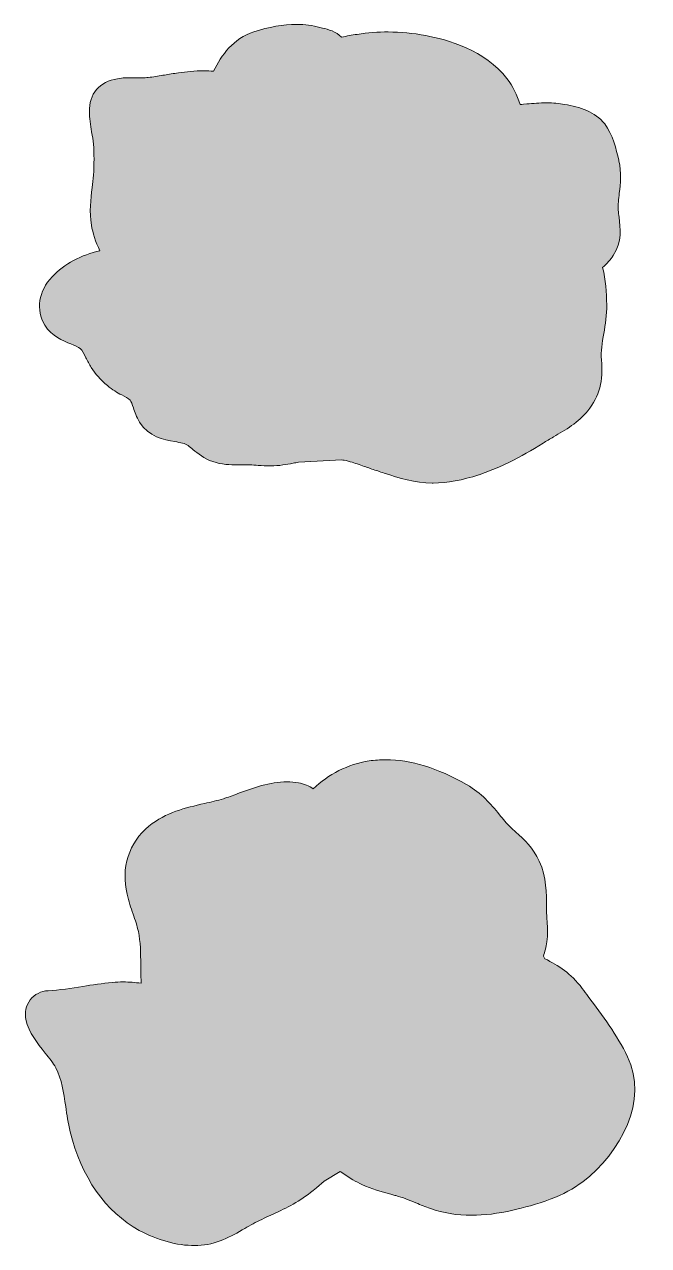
# Model space of a CAD drawing. Extents: x 28 to 2067, y -2033 to -35.
# Drawn here: x 1708 to 2059, y -1596 to -911 of the extents above; entities that cross this region are included whole.
import ezdxf

# ---------------------------------------------------------------- set-up
doc = ezdxf.new("R2010")
doc.units = 0
doc.header["$MEASUREMENT"] = 0
doc.layers.add('Layer 1', color=7, linetype='Continuous', lineweight=0)

msp = doc.modelspace()

# ---------------------------------------------------------------- hatches: boundary and pattern name
at = {"layer": 'Layer 1', "true_color": 0xfe8896, "transparency": 33554687}
h = msp.add_hatch(color=241, dxfattribs=at)
h.dxf.hatch_style = 2
edge = h.paths.add_edge_path()
edge.add_spline(control_points=[(2042.17, -1019.52), (2042.93, -1025.56), (2043.88, -1033.07), (2038.9, -1040.9), (2037.34, -1043.38), (2035.4, -1045.56), (2032.88, -1047.68), (2034.83, -1054.76), (2035.11, -1061.61), (2035.22, -1068.58), (2035.32, -1074.36), (2034.43, -1079.62), (2033.58, -1084.7), (2032.7, -1089.9), (2031.87, -1094.82), (2032.31, -1099.55), (2033.42, -1111.28), (2031.13, -1119.81), (2024.63, -1128.05), (2019.48, -1134.55), (2011.98, -1138.88), (2005.36, -1142.7), (2003.24, -1143.92), (2001.24, -1145.08), (1999.49, -1146.19), (1993.24, -1150.22), (1986.9, -1153.83), (1980.66, -1156.9), (1980.66, -1156.9), (1974.74, -1159.66), (1974.74, -1159.66), (1974.74, -1159.66), (1963.63, -1163.92), (1963.63, -1163.92), (1963.63, -1163.92), (1963.55, -1163.95), (1963.55, -1163.95), (1954.41, -1166.96), (1945.82, -1168.54), (1937.94, -1168.64), (1937.94, -1168.64), (1937.33, -1168.64), (1937.33, -1168.64), (1927.53, -1168.64), (1918.81, -1165.79), (1910.38, -1163.03), (1909.13, -1162.61), (1907.93, -1162.22), (1906.72, -1161.83), (1904.45, -1161.1), (1902.24, -1160.33), (1900.1, -1159.56), (1897.54, -1158.65), (1894.93, -1157.71), (1892.45, -1156.96), (1890.86, -1156.48), (1889.31, -1156.08), (1887.84, -1155.79), (1887.45, -1155.7), (1887, -1155.62), (1886.52, -1155.55), (1886.52, -1155.55), (1862.32, -1156.93), (1862.32, -1156.93), (1861.31, -1157.1), (1860.29, -1157.29), (1859.27, -1157.46), (1857.33, -1157.81), (1855.39, -1158.15), (1853.41, -1158.46), (1851.25, -1158.8), (1849.03, -1158.94), (1846.58, -1158.94), (1844.18, -1158.94), (1841.92, -1158.81), (1839.73, -1158.66), (1838.09, -1158.57), (1836.39, -1158.45), (1834.79, -1158.42), (1834.28, -1158.41), (1833.76, -1158.4), (1833.25, -1158.4), (1832.45, -1158.4), (1831.66, -1158.41), (1830.86, -1158.42), (1830.86, -1158.42), (1830.63, -1158.42), (1830.63, -1158.42), (1829.85, -1158.43), (1829.07, -1158.44), (1828.29, -1158.44), (1823.88, -1158.44), (1819.11, -1158.21), (1814.15, -1156.53), (1809.3, -1154.92), (1805.85, -1152.05), (1803.08, -1149.72), (1802.12, -1148.93), (1801.23, -1148.18), (1800.31, -1147.52), (1798.78, -1146.4), (1795.92, -1145.89), (1792.89, -1145.34), (1786.73, -1144.24), (1778.29, -1142.74), (1773.05, -1134.36), (1771.31, -1131.59), (1770.38, -1128.73), (1769.63, -1126.43), (1769.01, -1124.55), (1768.42, -1122.76), (1767.75, -1122.14), (1766.67, -1121.15), (1764.92, -1120.19), (1763.07, -1119.18), (1760.57, -1117.83), (1757.75, -1116.3), (1755.1, -1113.96), (1751.2, -1110.6), (1748.2, -1107.26), (1745.95, -1103.77), (1744.77, -1101.92), (1743.87, -1100.1), (1743.01, -1098.34), (1741.97, -1096.23), (1740.9, -1094.06), (1739.86, -1093.18), (1738.74, -1092.23), (1736.72, -1091.44), (1734.58, -1090.6), (1730.07, -1088.83), (1723.9, -1086.41), (1719.96, -1080.01), (1714.82, -1071.57), (1716.43, -1060.9), (1724.06, -1052.84), (1730.72, -1045.79), (1740.6, -1040.47), (1750.86, -1038.36), (1748.4, -1033.17), (1746.83, -1028.41), (1746.09, -1023.9), (1744.87, -1016.51), (1745.7, -1009.59), (1746.49, -1002.91), (1746.77, -1000.6), (1747.05, -998.21), (1747.22, -995.98), (1747.66, -989.62), (1747.66, -983.91), (1747.2, -978.53), (1747.02, -976.34), (1746.63, -974.04), (1746.22, -971.62), (1745.9, -969.71), (1745.56, -967.74), (1745.31, -965.72), (1745.08, -963.73), (1744.95, -962.01), (1744.92, -960.39), (1744.74, -950.28), (1750.5, -943.51), (1760.71, -941.79), (1763.66, -941.3), (1766.47, -941.24), (1768.59, -941.24), (1769.57, -941.24), (1770.55, -941.26), (1771.53, -941.27), (1772.42, -941.28), (1773.3, -941.3), (1774.18, -941.3), (1775.77, -941.3), (1776.95, -941.26), (1778.01, -941.15), (1780.64, -940.85), (1783.48, -940.38), (1786.22, -939.9), (1788.68, -939.47), (1791.23, -939.04), (1793.82, -938.71), (1793.82, -938.71), (1794.94, -938.57), (1794.94, -938.57), (1799.27, -938.01), (1804.16, -937.36), (1809.27, -937.36), (1811.15, -937.36), (1812.9, -937.46), (1814.56, -937.62), (1819.24, -928.32), (1825.42, -919.46), (1837.29, -915.53), (1845.5, -912.8), (1853.77, -911.36), (1861.19, -911.36), (1865.84, -911.36), (1870.24, -911.92), (1874.26, -913.02), (1874.74, -913.15), (1875.23, -913.27), (1875.73, -913.4), (1879.04, -914.22), (1883.36, -915.29), (1886.35, -918.49), (1889.39, -917.88), (1892.29, -917.35), (1895.16, -916.93), (1901.2, -916.03), (1906.91, -915.59), (1912.62, -915.59), (1919.6, -915.59), (1926.51, -916.26), (1933.73, -917.59), (1945.54, -919.8), (1967.16, -925.88), (1979.24, -941.74), (1982.49, -946.04), (1984.94, -950.83), (1986.68, -956.29), (1987.27, -956.26), (1987.9, -956.2), (1988.58, -956.14), (1988.58, -956.14), (1990.34, -955.97), (1990.34, -955.97), (1993.93, -955.65), (1997.64, -955.33), (2001.53, -955.33), (2005.14, -955.33), (2008.44, -955.61), (2011.61, -956.21), (2020.13, -957.79), (2028.75, -960.22), (2034.1, -967.17), (2038.65, -973.09), (2040.57, -981.42), (2041.98, -987.51), (2041.98, -987.51), (2042.05, -987.79), (2042.05, -987.79), (2043.64, -994.66), (2042.95, -1000.46), (2042.28, -1006.08), (2041.89, -1009.38), (2041.52, -1012.49), (2041.74, -1015.48), (2041.83, -1016.79), (2042.01, -1018.18), (2042.17, -1019.52)], knot_values=[0, 0, 0, 0, 1, 1, 1, 2, 2, 2, 3, 3, 3, 4, 4, 4, 5, 5, 5, 6, 6, 6, 7, 7, 7, 8, 8, 8, 9, 9, 9, 10, 10, 10, 11, 11, 11, 12, 12, 12, 13, 13, 13, 14, 14, 14, 15, 15, 15, 16, 16, 16, 17, 17, 17, 18, 18, 18, 19, 19, 19, 20, 20, 20, 21, 21, 21, 22, 22, 22, 23, 23, 23, 24, 24, 24, 25, 25, 25, 26, 26, 26, 27, 27, 27, 28, 28, 28, 29, 29, 29, 30, 30, 30, 31, 31, 31, 32, 32, 32, 33, 33, 33, 34, 34, 34, 35, 35, 35, 36, 36, 36, 37, 37, 37, 38, 38, 38, 39, 39, 39, 40, 40, 40, 41, 41, 41, 42, 42, 42, 43, 43, 43, 44, 44, 44, 45, 45, 45, 46, 46, 46, 47, 47, 47, 48, 48, 48, 49, 49, 49, 50, 50, 50, 51, 51, 51, 52, 52, 52, 53, 53, 53, 54, 54, 54, 55, 55, 55, 56, 56, 56, 57, 57, 57, 58, 58, 58, 59, 59, 59, 60, 60, 60, 61, 61, 61, 62, 62, 62, 63, 63, 63, 64, 64, 64, 65, 65, 65, 66, 66, 66, 67, 67, 67, 68, 68, 68, 69, 69, 69, 70, 70, 70, 71, 71, 71, 72, 72, 72, 73, 73, 73, 74, 74, 74, 75, 75, 75, 76, 76, 76, 77, 77, 77, 78, 78, 78, 79, 79, 79, 80, 80, 80, 81, 81, 81, 82, 82, 82, 83, 83, 83, 83], degree=3, periodic=0)
h = msp.add_hatch(color=241, dxfattribs=at)
h.dxf.hatch_style = 2
edge = h.paths.add_edge_path()
edge.add_spline(control_points=[(2021.77, -1560.46), (2016.67, -1564.32), (2010.7, -1567.53), (2003.51, -1570.28), (1996.15, -1573.1), (1988.46, -1575.02), (1982.6, -1576.39), (1974.16, -1578.34), (1966.56, -1579.28), (1959.36, -1579.28), (1951.19, -1579.28), (1943.44, -1578.01), (1936.34, -1575.51), (1933.5, -1574.51), (1930.79, -1573.4), (1928.18, -1572.34), (1924.3, -1570.76), (1920.66, -1569.27), (1916.94, -1568.25), (1916.14, -1568.03), (1915.38, -1567.82), (1914.61, -1567.62), (1914.61, -1567.62), (1914, -1567.45), (1914, -1567.45), (1908.71, -1566.02), (1903.25, -1564.55), (1897.84, -1562), (1896.26, -1561.27), (1894.61, -1560.39), (1892.82, -1559.3), (1892.82, -1559.3), (1885.61, -1554.68), (1885.61, -1554.68), (1885.61, -1554.68), (1876.73, -1560.11), (1876.73, -1560.11), (1876.73, -1560.11), (1872.32, -1563.87), (1872.32, -1563.87), (1871.09, -1564.88), (1870.01, -1565.75), (1869, -1566.55), (1861.86, -1572.23), (1854.17, -1575.78), (1846.73, -1579.21), (1843.4, -1580.74), (1839.98, -1582.32), (1836.77, -1584.03), (1835.28, -1584.83), (1833.68, -1585.76), (1832.12, -1586.66), (1824.24, -1591.22), (1816.17, -1595.88), (1805.76, -1596.23), (1805.21, -1596.25), (1804.65, -1596.26), (1804.08, -1596.26), (1794.07, -1596.26), (1783.02, -1593.23), (1772.96, -1587.72), (1754.1, -1577.43), (1740.32, -1557.79), (1734.17, -1532.41), (1733.01, -1527.55), (1732.33, -1522.86), (1731.67, -1518.32), (1730.54, -1510.49), (1729.47, -1503.08), (1726.03, -1496.49), (1724.71, -1493.98), (1722.49, -1491.21), (1720.13, -1488.29), (1715.65, -1482.72), (1711.02, -1476.97), (1709.37, -1469.54), (1708.49, -1465.63), (1709.35, -1461.61), (1711.73, -1458.49), (1714.1, -1455.38), (1717.75, -1453.49), (1721.75, -1453.3), (1728.1, -1452.96), (1734.78, -1451.92), (1741.23, -1450.92), (1746.6, -1450.08), (1752.14, -1449.21), (1757.8, -1448.69), (1759.84, -1448.5), (1761.92, -1448.4), (1763.98, -1448.4), (1767.22, -1448.4), (1770.53, -1448.64), (1774.03, -1449.13), (1773.96, -1447.71), (1773.91, -1446.23), (1773.87, -1444.69), (1773.82, -1442.73), (1773.8, -1440.73), (1773.78, -1438.74), (1773.71, -1432.21), (1773.65, -1426.04), (1772.41, -1420.18), (1771.74, -1416.96), (1770.63, -1413.73), (1769.45, -1410.3), (1768.24, -1406.79), (1766.99, -1403.18), (1766.1, -1399.25), (1762.58, -1384.27), (1767.06, -1370.32), (1778.38, -1360.99), (1787.79, -1353.27), (1798.82, -1350.75), (1809.49, -1348.32), (1813.25, -1347.46), (1816.8, -1346.65), (1820.11, -1345.64), (1822.55, -1344.89), (1825.3, -1343.88), (1828.21, -1342.8), (1836.7, -1339.67), (1846.25, -1336.15), (1855.82, -1336.15), (1858.06, -1336.15), (1860.24, -1336.35), (1862.3, -1336.74), (1865.46, -1337.32), (1868.24, -1338.45), (1870.6, -1340.1), (1879.02, -1331.83), (1890.04, -1326.32), (1901.92, -1324.46), (1904.99, -1323.98), (1908.16, -1323.74), (1911.33, -1323.74), (1925.36, -1323.74), (1940.16, -1328.32), (1956.57, -1337.74), (1965.22, -1342.68), (1969.98, -1348.47), (1975.02, -1354.6), (1976.02, -1355.82), (1977.02, -1357.05), (1978.1, -1358.31), (1979.87, -1360.39), (1981.99, -1362.31), (1984.23, -1364.34), (1988.87, -1368.54), (1994.12, -1373.29), (1997.4, -1380.61), (2001.46, -1389.68), (2001.48, -1398.53), (2001.51, -1407.09), (2001.51, -1408.07), (2001.51, -1409.02), (2001.52, -1409.98), (2001.54, -1411.34), (2001.65, -1412.8), (2001.77, -1414.35), (2002.04, -1417.99), (2002.33, -1421.74), (2001.67, -1425.96), (2001.25, -1428.84), (2000.5, -1431.46), (1999.73, -1433.98), (2000.05, -1434.41), (2000.33, -1434.88), (2000.58, -1435.35), (2008.19, -1439.28), (2015.04, -1443.41), (2021.47, -1452.03), (2022.6, -1453.56), (2023.74, -1455.08), (2024.88, -1456.6), (2032.79, -1467.17), (2040.97, -1478.09), (2046.87, -1490.31), (2058.73, -1514.74), (2043.22, -1544.09), (2021.77, -1560.46)], knot_values=[0, 0, 0, 0, 1, 1, 1, 2, 2, 2, 3, 3, 3, 4, 4, 4, 5, 5, 5, 6, 6, 6, 7, 7, 7, 8, 8, 8, 9, 9, 9, 10, 10, 10, 11, 11, 11, 12, 12, 12, 13, 13, 13, 14, 14, 14, 15, 15, 15, 16, 16, 16, 17, 17, 17, 18, 18, 18, 19, 19, 19, 20, 20, 20, 21, 21, 21, 22, 22, 22, 23, 23, 23, 24, 24, 24, 25, 25, 25, 26, 26, 26, 27, 27, 27, 28, 28, 28, 29, 29, 29, 30, 30, 30, 31, 31, 31, 32, 32, 32, 33, 33, 33, 34, 34, 34, 35, 35, 35, 36, 36, 36, 37, 37, 37, 38, 38, 38, 39, 39, 39, 40, 40, 40, 41, 41, 41, 42, 42, 42, 43, 43, 43, 44, 44, 44, 45, 45, 45, 46, 46, 46, 47, 47, 47, 48, 48, 48, 49, 49, 49, 50, 50, 50, 51, 51, 51, 52, 52, 52, 53, 53, 53, 54, 54, 54, 55, 55, 55, 56, 56, 56, 57, 57, 57, 58, 58, 58, 59, 59, 59, 60, 60, 60, 60], degree=3, periodic=0)

# ---------------------------------------------------------------- linework, layer by layer
at = {"layer": 'Layer 1'}
for points, knots in [([(2042.17, -1019.52), (2042.93, -1025.56), (2043.88, -1033.07), (2038.9, -1040.9), (2037.34, -1043.38), (2035.4, -1045.56), (2032.88, -1047.68), (2034.83, -1054.76), (2035.11, -1061.61), (2035.22, -1068.58), (2035.32, -1074.36), (2034.43, -1079.62), (2033.58, -1084.7), (2032.7, -1089.9), (2031.87, -1094.82), (2032.31, -1099.55), (2033.42, -1111.28), (2031.13, -1119.81), (2024.63, -1128.05), (2019.48, -1134.55), (2011.98, -1138.88), (2005.36, -1142.7), (2003.24, -1143.92), (2001.24, -1145.08), (1999.49, -1146.19), (1993.24, -1150.22), (1986.9, -1153.83), (1980.66, -1156.9), (1980.66, -1156.9), (1974.74, -1159.66), (1974.74, -1159.66), (1974.74, -1159.66), (1963.63, -1163.92), (1963.63, -1163.92), (1963.63, -1163.92), (1963.55, -1163.95), (1963.55, -1163.95), (1954.41, -1166.96), (1945.82, -1168.54), (1937.94, -1168.64), (1937.94, -1168.64), (1937.33, -1168.64), (1937.33, -1168.64), (1927.53, -1168.64), (1918.81, -1165.79), (1910.38, -1163.03), (1909.13, -1162.61), (1907.93, -1162.22), (1906.72, -1161.83), (1904.45, -1161.1), (1902.24, -1160.33), (1900.1, -1159.56), (1897.54, -1158.65), (1894.93, -1157.71), (1892.45, -1156.96), (1890.86, -1156.48), (1889.31, -1156.08), (1887.84, -1155.79), (1887.45, -1155.7), (1887, -1155.62), (1886.52, -1155.55), (1886.52, -1155.55), (1862.32, -1156.93), (1862.32, -1156.93), (1861.31, -1157.1), (1860.29, -1157.29), (1859.27, -1157.46), (1857.33, -1157.81), (1855.39, -1158.15), (1853.41, -1158.46), (1851.25, -1158.8), (1849.03, -1158.94), (1846.58, -1158.94), (1844.18, -1158.94), (1841.92, -1158.81), (1839.73, -1158.66), (1838.09, -1158.57), (1836.39, -1158.45), (1834.79, -1158.42), (1834.28, -1158.41), (1833.76, -1158.4), (1833.25, -1158.4), (1832.45, -1158.4), (1831.66, -1158.41), (1830.86, -1158.42), (1830.86, -1158.42), (1830.63, -1158.42), (1830.63, -1158.42), (1829.85, -1158.43), (1829.07, -1158.44), (1828.29, -1158.44), (1823.88, -1158.44), (1819.11, -1158.21), (1814.15, -1156.53), (1809.3, -1154.92), (1805.85, -1152.05), (1803.08, -1149.72), (1802.12, -1148.93), (1801.23, -1148.18), (1800.31, -1147.52), (1798.78, -1146.4), (1795.92, -1145.89), (1792.89, -1145.34), (1786.73, -1144.24), (1778.29, -1142.74), (1773.05, -1134.36), (1771.31, -1131.59), (1770.38, -1128.73), (1769.63, -1126.43), (1769.01, -1124.55), (1768.42, -1122.76), (1767.75, -1122.14), (1766.67, -1121.15), (1764.92, -1120.19), (1763.07, -1119.18), (1760.57, -1117.83), (1757.75, -1116.3), (1755.1, -1113.96), (1751.2, -1110.6), (1748.2, -1107.26), (1745.95, -1103.77), (1744.77, -1101.92), (1743.87, -1100.1), (1743.01, -1098.34), (1741.97, -1096.23), (1740.9, -1094.06), (1739.86, -1093.18), (1738.74, -1092.23), (1736.72, -1091.44), (1734.58, -1090.6), (1730.07, -1088.83), (1723.9, -1086.41), (1719.96, -1080.01), (1714.82, -1071.57), (1716.43, -1060.9), (1724.06, -1052.84), (1730.72, -1045.79), (1740.6, -1040.47), (1750.86, -1038.36), (1748.4, -1033.17), (1746.83, -1028.41), (1746.09, -1023.9), (1744.87, -1016.51), (1745.7, -1009.59), (1746.49, -1002.91), (1746.77, -1000.6), (1747.05, -998.21), (1747.22, -995.98), (1747.66, -989.62), (1747.66, -983.91), (1747.2, -978.53), (1747.02, -976.34), (1746.63, -974.04), (1746.22, -971.62), (1745.9, -969.71), (1745.56, -967.74), (1745.31, -965.72), (1745.08, -963.73), (1744.95, -962.01), (1744.92, -960.39), (1744.74, -950.28), (1750.5, -943.51), (1760.71, -941.79), (1763.66, -941.3), (1766.47, -941.24), (1768.59, -941.24), (1769.57, -941.24), (1770.55, -941.26), (1771.53, -941.27), (1772.42, -941.28), (1773.3, -941.3), (1774.18, -941.3), (1775.77, -941.3), (1776.95, -941.26), (1778.01, -941.15), (1780.64, -940.85), (1783.48, -940.38), (1786.22, -939.9), (1788.68, -939.47), (1791.23, -939.04), (1793.82, -938.71), (1793.82, -938.71), (1794.94, -938.57), (1794.94, -938.57), (1799.27, -938.01), (1804.16, -937.36), (1809.27, -937.36), (1811.15, -937.36), (1812.9, -937.46), (1814.56, -937.62), (1819.24, -928.32), (1825.42, -919.46), (1837.29, -915.53), (1845.5, -912.8), (1853.77, -911.36), (1861.19, -911.36), (1865.84, -911.36), (1870.24, -911.92), (1874.26, -913.02), (1874.74, -913.15), (1875.23, -913.27), (1875.73, -913.4), (1879.04, -914.22), (1883.36, -915.29), (1886.35, -918.49), (1889.39, -917.88), (1892.29, -917.35), (1895.16, -916.93), (1901.2, -916.03), (1906.91, -915.59), (1912.62, -915.59), (1919.6, -915.59), (1926.51, -916.26), (1933.73, -917.59), (1945.54, -919.8), (1967.16, -925.88), (1979.24, -941.74), (1982.49, -946.04), (1984.94, -950.83), (1986.68, -956.29), (1987.27, -956.26), (1987.9, -956.2), (1988.58, -956.14), (1988.58, -956.14), (1990.34, -955.97), (1990.34, -955.97), (1993.93, -955.65), (1997.64, -955.33), (2001.53, -955.33), (2005.14, -955.33), (2008.44, -955.61), (2011.61, -956.21), (2020.13, -957.79), (2028.75, -960.22), (2034.1, -967.17), (2038.65, -973.09), (2040.57, -981.42), (2041.98, -987.51), (2041.98, -987.51), (2042.05, -987.79), (2042.05, -987.79), (2043.64, -994.66), (2042.95, -1000.46), (2042.28, -1006.08), (2041.89, -1009.38), (2041.52, -1012.49), (2041.74, -1015.48), (2041.83, -1016.79), (2042.01, -1018.18), (2042.17, -1019.52)], [0, 0, 0, 0, 1, 1, 1, 2, 2, 2, 3, 3, 3, 4, 4, 4, 5, 5, 5, 6, 6, 6, 7, 7, 7, 8, 8, 8, 9, 9, 9, 10, 10, 10, 11, 11, 11, 12, 12, 12, 13, 13, 13, 14, 14, 14, 15, 15, 15, 16, 16, 16, 17, 17, 17, 18, 18, 18, 19, 19, 19, 20, 20, 20, 21, 21, 21, 22, 22, 22, 23, 23, 23, 24, 24, 24, 25, 25, 25, 26, 26, 26, 27, 27, 27, 28, 28, 28, 29, 29, 29, 30, 30, 30, 31, 31, 31, 32, 32, 32, 33, 33, 33, 34, 34, 34, 35, 35, 35, 36, 36, 36, 37, 37, 37, 38, 38, 38, 39, 39, 39, 40, 40, 40, 41, 41, 41, 42, 42, 42, 43, 43, 43, 44, 44, 44, 45, 45, 45, 46, 46, 46, 47, 47, 47, 48, 48, 48, 49, 49, 49, 50, 50, 50, 51, 51, 51, 52, 52, 52, 53, 53, 53, 54, 54, 54, 55, 55, 55, 56, 56, 56, 57, 57, 57, 58, 58, 58, 59, 59, 59, 60, 60, 60, 61, 61, 61, 62, 62, 62, 63, 63, 63, 64, 64, 64, 65, 65, 65, 66, 66, 66, 67, 67, 67, 68, 68, 68, 69, 69, 69, 70, 70, 70, 71, 71, 71, 72, 72, 72, 73, 73, 73, 74, 74, 74, 75, 75, 75, 76, 76, 76, 77, 77, 77, 78, 78, 78, 79, 79, 79, 80, 80, 80, 81, 81, 81, 82, 82, 82, 83, 83, 83, 83]), ([(2021.77, -1560.46), (2016.67, -1564.32), (2010.7, -1567.53), (2003.51, -1570.28), (1996.15, -1573.1), (1988.46, -1575.02), (1982.6, -1576.39), (1974.16, -1578.34), (1966.56, -1579.28), (1959.36, -1579.28), (1951.19, -1579.28), (1943.44, -1578.01), (1936.34, -1575.51), (1933.5, -1574.51), (1930.79, -1573.4), (1928.18, -1572.34), (1924.3, -1570.76), (1920.66, -1569.27), (1916.94, -1568.25), (1916.14, -1568.03), (1915.38, -1567.82), (1914.61, -1567.62), (1914.61, -1567.62), (1914, -1567.45), (1914, -1567.45), (1908.71, -1566.02), (1903.25, -1564.55), (1897.84, -1562), (1896.26, -1561.27), (1894.61, -1560.39), (1892.82, -1559.3), (1892.82, -1559.3), (1885.61, -1554.68), (1885.61, -1554.68), (1885.61, -1554.68), (1876.73, -1560.11), (1876.73, -1560.11), (1876.73, -1560.11), (1872.32, -1563.87), (1872.32, -1563.87), (1871.09, -1564.88), (1870.01, -1565.75), (1869, -1566.55), (1861.86, -1572.23), (1854.17, -1575.78), (1846.73, -1579.21), (1843.4, -1580.74), (1839.98, -1582.32), (1836.77, -1584.03), (1835.28, -1584.83), (1833.68, -1585.76), (1832.12, -1586.66), (1824.24, -1591.22), (1816.17, -1595.88), (1805.76, -1596.23), (1805.21, -1596.25), (1804.65, -1596.26), (1804.08, -1596.26), (1794.07, -1596.26), (1783.02, -1593.23), (1772.96, -1587.72), (1754.1, -1577.43), (1740.32, -1557.79), (1734.17, -1532.41), (1733.01, -1527.55), (1732.33, -1522.86), (1731.67, -1518.32), (1730.54, -1510.49), (1729.47, -1503.08), (1726.03, -1496.49), (1724.71, -1493.98), (1722.49, -1491.21), (1720.13, -1488.29), (1715.65, -1482.72), (1711.02, -1476.97), (1709.37, -1469.54), (1708.49, -1465.63), (1709.35, -1461.61), (1711.73, -1458.49), (1714.1, -1455.38), (1717.75, -1453.49), (1721.75, -1453.3), (1728.1, -1452.96), (1734.78, -1451.92), (1741.23, -1450.92), (1746.6, -1450.08), (1752.14, -1449.21), (1757.8, -1448.69), (1759.84, -1448.5), (1761.92, -1448.4), (1763.98, -1448.4), (1767.22, -1448.4), (1770.53, -1448.64), (1774.03, -1449.13), (1773.96, -1447.71), (1773.91, -1446.23), (1773.87, -1444.69), (1773.82, -1442.73), (1773.8, -1440.73), (1773.78, -1438.74), (1773.71, -1432.21), (1773.65, -1426.04), (1772.41, -1420.18), (1771.74, -1416.96), (1770.63, -1413.73), (1769.45, -1410.3), (1768.24, -1406.79), (1766.99, -1403.18), (1766.1, -1399.25), (1762.58, -1384.27), (1767.06, -1370.32), (1778.38, -1360.99), (1787.79, -1353.27), (1798.82, -1350.75), (1809.49, -1348.32), (1813.25, -1347.46), (1816.8, -1346.65), (1820.11, -1345.64), (1822.55, -1344.89), (1825.3, -1343.88), (1828.21, -1342.8), (1836.7, -1339.67), (1846.25, -1336.15), (1855.82, -1336.15), (1858.06, -1336.15), (1860.24, -1336.35), (1862.3, -1336.74), (1865.46, -1337.32), (1868.24, -1338.45), (1870.6, -1340.1), (1879.02, -1331.83), (1890.04, -1326.32), (1901.92, -1324.46), (1904.99, -1323.98), (1908.16, -1323.74), (1911.33, -1323.74), (1925.36, -1323.74), (1940.16, -1328.32), (1956.57, -1337.74), (1965.22, -1342.68), (1969.98, -1348.47), (1975.02, -1354.6), (1976.02, -1355.82), (1977.02, -1357.05), (1978.1, -1358.31), (1979.87, -1360.39), (1981.99, -1362.31), (1984.23, -1364.34), (1988.87, -1368.54), (1994.12, -1373.29), (1997.4, -1380.61), (2001.46, -1389.68), (2001.48, -1398.53), (2001.51, -1407.09), (2001.51, -1408.07), (2001.51, -1409.02), (2001.52, -1409.98), (2001.54, -1411.34), (2001.65, -1412.8), (2001.77, -1414.35), (2002.04, -1417.99), (2002.33, -1421.74), (2001.67, -1425.96), (2001.25, -1428.84), (2000.5, -1431.46), (1999.73, -1433.98), (2000.05, -1434.41), (2000.33, -1434.88), (2000.58, -1435.35), (2008.19, -1439.28), (2015.04, -1443.41), (2021.47, -1452.03), (2022.6, -1453.56), (2023.74, -1455.08), (2024.88, -1456.6), (2032.79, -1467.17), (2040.97, -1478.09), (2046.87, -1490.31), (2058.73, -1514.74), (2043.22, -1544.09), (2021.77, -1560.46)], [0, 0, 0, 0, 1, 1, 1, 2, 2, 2, 3, 3, 3, 4, 4, 4, 5, 5, 5, 6, 6, 6, 7, 7, 7, 8, 8, 8, 9, 9, 9, 10, 10, 10, 11, 11, 11, 12, 12, 12, 13, 13, 13, 14, 14, 14, 15, 15, 15, 16, 16, 16, 17, 17, 17, 18, 18, 18, 19, 19, 19, 20, 20, 20, 21, 21, 21, 22, 22, 22, 23, 23, 23, 24, 24, 24, 25, 25, 25, 26, 26, 26, 27, 27, 27, 28, 28, 28, 29, 29, 29, 30, 30, 30, 31, 31, 31, 32, 32, 32, 33, 33, 33, 34, 34, 34, 35, 35, 35, 36, 36, 36, 37, 37, 37, 38, 38, 38, 39, 39, 39, 40, 40, 40, 41, 41, 41, 42, 42, 42, 43, 43, 43, 44, 44, 44, 45, 45, 45, 46, 46, 46, 47, 47, 47, 48, 48, 48, 49, 49, 49, 50, 50, 50, 51, 51, 51, 52, 52, 52, 53, 53, 53, 54, 54, 54, 55, 55, 55, 56, 56, 56, 57, 57, 57, 58, 58, 58, 59, 59, 59, 60, 60, 60, 60])]:
    msp.add_open_spline(points, degree=3, knots=knots, dxfattribs=at)

doc.saveas('drawing.dxf')
